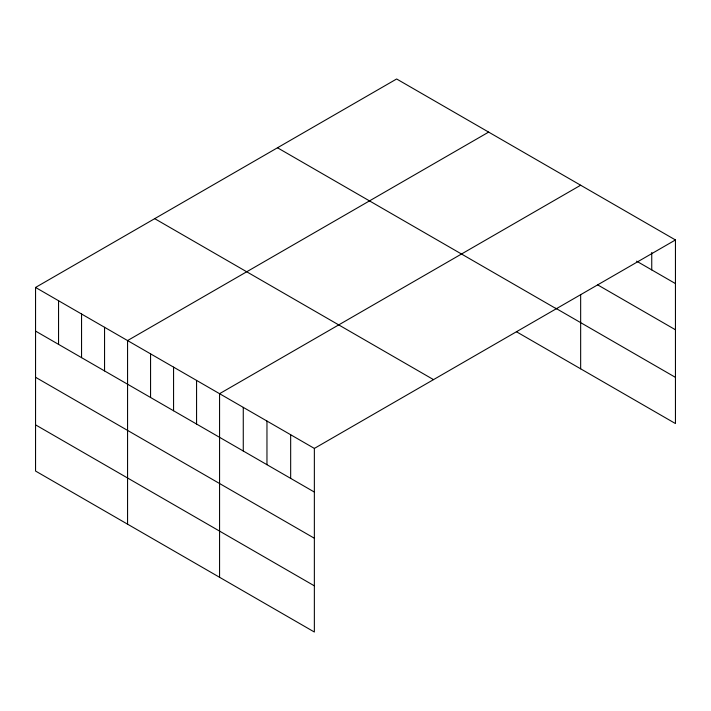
<?xml version="1.0" encoding="UTF-8"?>
<svg xmlns="http://www.w3.org/2000/svg" width="711" height="711" viewBox="0 0 711 711"><rect width="100%" height="100%" fill="white"/><g stroke="black" fill="none" stroke-linecap="round" stroke-linejoin="round"><path stroke-width="1.07" d="M35.55 287.448L314.36 448.419L314.36 632.017L35.55 471.046L35.55 287.448L396.64 78.983L675.45 239.954L675.45 423.552L516.435 331.744M488.644 132.104L127.562 340.569L127.562 524.167M580.656 185.224L219.566 393.69L219.566 577.288M314.36 448.419L675.45 239.954M636.585 261.15L675.45 283.582M597.72 284.898L675.45 329.771M555.735 308.245L675.45 377.363M277.477 147.772L556.295 308.743M154.705 218.659L433.523 379.63M35.55 331.086L314.36 492.056M35.55 377.274L314.36 538.245M35.55 424.858L314.36 585.837M651.747 252.449L651.747 269.904M580.656 294.514L580.656 368.822M290.666 434.741L290.666 478.379M266.963 421.054L266.963 464.692M243.269 407.376L243.269 451.014M196.565 380.412L196.565 424.049M173.564 367.134L173.564 410.771M150.563 353.856L150.563 397.485M104.553 327.291L104.553 370.929M81.552 314.013L81.552 357.651M58.551 300.735L58.551 344.364"/></g></svg>
